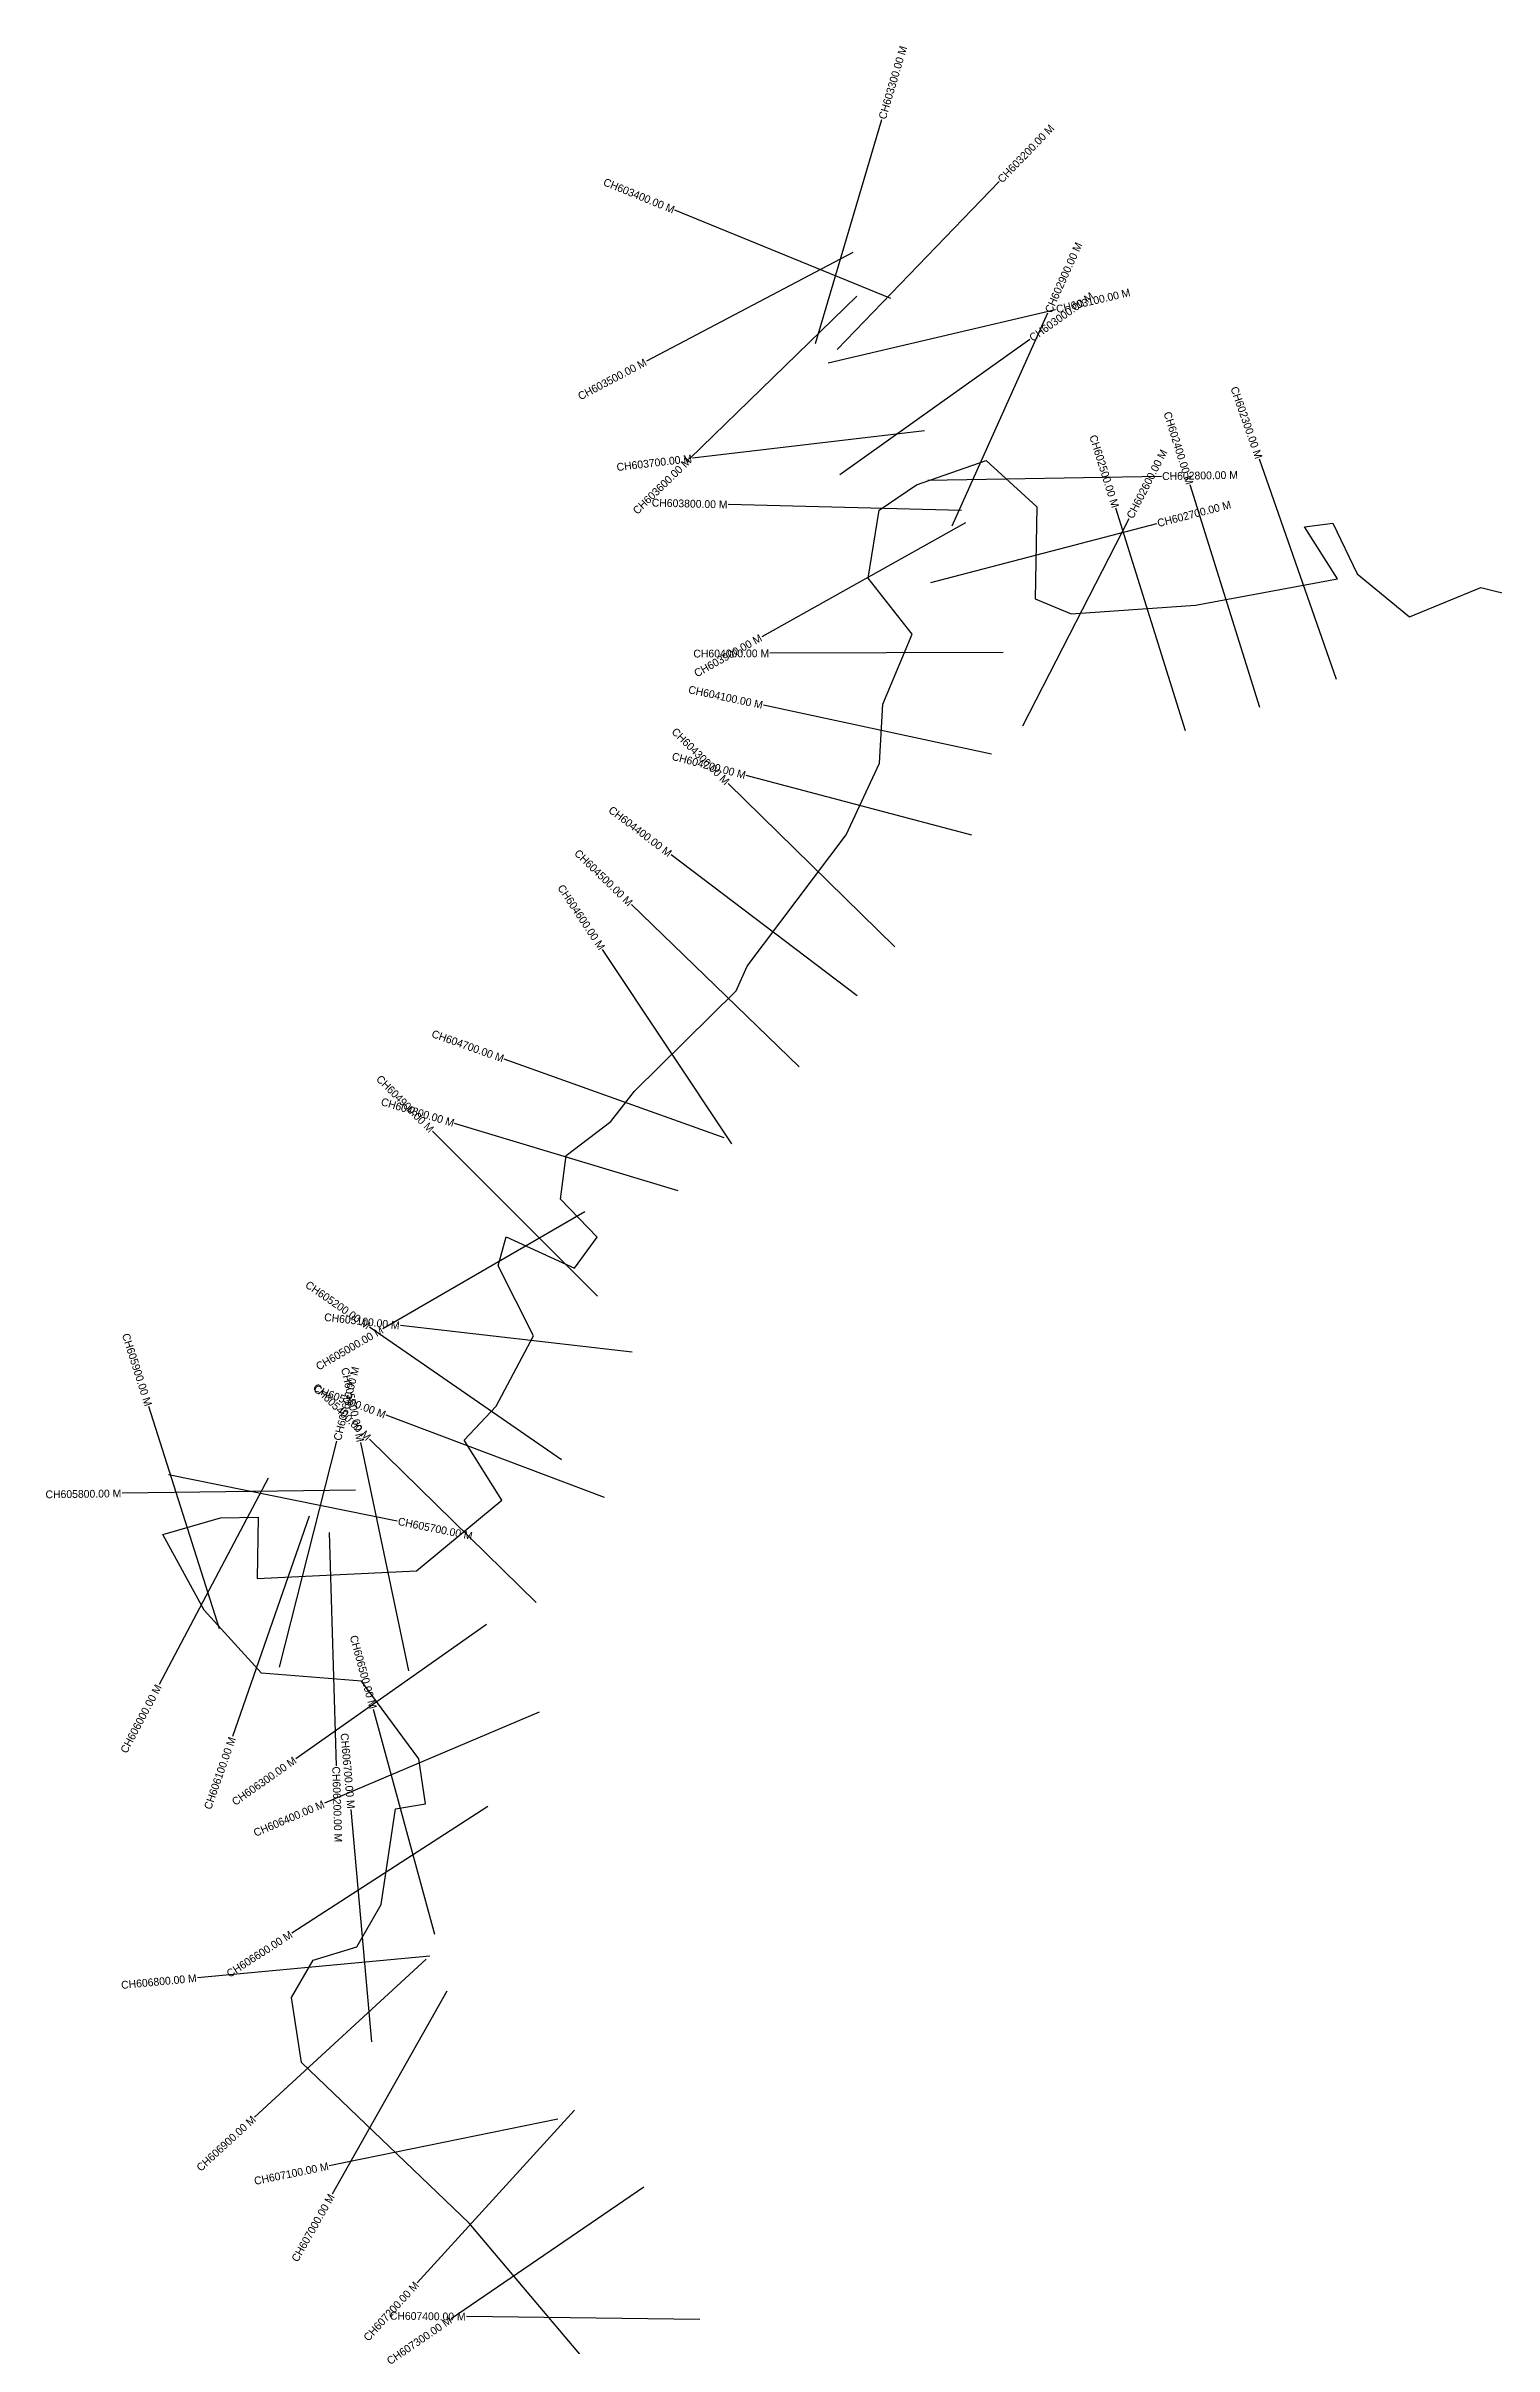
# Model space of a CAD drawing. Header units: metres. Extents: x 319599 to 325959, y 1825850 to 1831473.
# Drawn here: x 319599 to 321460, y 1828516 to 1831473 of the extents above; entities that cross this region are included whole.
import ezdxf
from ezdxf.enums import TextEntityAlignment as Align

# ---------------------------------------------------------------- set-up
doc = ezdxf.new("R2010")
doc.units = ezdxf.units.M
for name, color, linetype in [('CS', 134, 'Continuous'), ('CSMark', 6, 'Continuous'), ('village', 3, 'Continuous')]:
    doc.layers.add(name, color=color, linetype=linetype)

msp = doc.modelspace()

# ---------------------------------------------------------------- linework, layer by layer
at = {"layer": 'CS'}
for p, q in [((320587.8, 1831091.1), (320673, 1831378.7)), ((320615.6, 1831083.3), (320823.7, 1831299.3)), ((320684.8, 1831148.9), (320407, 1831262.2)), ((320635.7, 1831208), (320370.4, 1831068)), ((320640.9, 1831151.9), (320426, 1830942.6)), ((320604.2, 1831066), (320896.2, 1831134.5)), ((320763.5, 1830856.6), (320886.3, 1831130.4)), ((320619, 1830922.4), (320863.4, 1831096.4)), ((320727.8, 1830978.8), (320429.9, 1830943.4)), ((321257.4, 1830659.1), (321158.3, 1830942.2)), ((320732.3, 1830915), (321032.3, 1830920.3)), ((321158.9, 1830622.8), (321069.2, 1830909.1)), ((320775.6, 1830876), (320475.7, 1830883.7)), ((321063.5, 1830592.9), (320973.8, 1830879.2)), ((320780.5, 1830860.2), (320518.7, 1830713.9)), ((320736, 1830783.8), (321026.4, 1830859.4)), ((320854.1, 1830599.2), (320991.1, 1830866.1)), ((320829.2, 1830693.8), (320529.2, 1830692.6)), ((320814.2, 1830562.7), (320520.9, 1830625.7)), ((320689.6, 1830315), (320475.7, 1830525.3)), ((320788.8, 1830458.7), (320498.8, 1830535.4)), ((320641.2, 1830252.3), (320402.1, 1830433.5)), ((320566.7, 1830160.9), (320351.1, 1830369.5)), ((320480.2, 1830062), (320314.2, 1830311.9)), ((320470.2, 1830069.6), (320187.8, 1830170.8)), ((320307.6, 1829866.1), (320095.4, 1830078.2)), ((320411.3, 1830001.6), (320124, 1830088.2)), ((320291.3, 1829974.5), (320031.8, 1829824)), ((320261.3, 1829655.5), (320014.7, 1829826.4)), ((320352.3, 1829794.2), (320054.2, 1829828.2)), ((319821.7, 1829438.3), (319730.8, 1829724.2)), ((320316.7, 1829607.4), (320035.8, 1829712.9)), ((319899, 1829388.9), (319972.7, 1829679.8)), ((320065.3, 1829384.3), (320003.2, 1829677.8)), ((320228.7, 1829472.2), (320014.6, 1829682.3)), ((319884.1, 1829632), (319744, 1829366.7)), ((319756.3, 1829636.8), (320050.3, 1829577.1)), ((319996.5, 1829616.7), (319696.5, 1829612.6)), ((319937.1, 1829583), (319838.5, 1829299.7)), ((319962.7, 1829562.3), (319971.5, 1829262.4)), ((320165.1, 1829443.7), (319919.7, 1829271.2)), ((320232.7, 1829331.4), (319956.7, 1829214)), ((320098.6, 1829045.4), (320019.8, 1829334.8)), ((320166.8, 1829210), (319914.8, 1829047.2)), ((320017.5, 1828907.4), (319991, 1829206.2)), ((320092, 1829017.6), (319793.3, 1828989.5)), ((320087.3, 1829013.7), (319866.8, 1828810.4)), ((320114, 1828972.6), (319966.4, 1828711.5)), ((320256.7, 1828808), (319962.8, 1828747.9)), ((320277.9, 1828819.3), (320075.8, 1828597.6)), ((320367, 1828720.6), (320119.4, 1828551.2)), ((320439.1, 1828550.4), (320139.1, 1828554))]:
    msp.add_line(p, q, dxfattribs=at)
at = {"layer": 'village', "color": 3, "true_color": 0x00ff00}
msp.add_polyline3d([(320291.7, 1828497.6, 0), (320142.5, 1828674.3, 0), (319927.1, 1828880.9, 0), (319914.1, 1828964.3, 0), (319942.3, 1829012.5, 0), (319998.2, 1829029.4, 0), (320029.7, 1829084.1, 0), (320048.1, 1829206.8, 0), (320086.6, 1829213.3, 0), (320078, 1829271.2, 0), (320004.4, 1829371, 0), (319875.7, 1829381.2, 0), (319802, 1829462.2, 0), (319748.9, 1829559.5, 0), (319823.2, 1829581.1, 0), (319871.6, 1829582.1, 0), (319870.2, 1829503.2, 0), (320074.8, 1829512.9, 0), (320184.6, 1829603.7, 0), (320136.1, 1829681.1, 0), (320177.4, 1829724.7, 0), (320225.4, 1829814.9, 0), (320179.9, 1829904.9, 0), (320190, 1829942.3, 0), (320278.1, 1829902.1, 0), (320307.1, 1829942.1, 0), (320260.2, 1829990.8, 0), (320267.4, 1830046.9, 0), (320324.8, 1830090.7, 0), (320355, 1830129.8, 0), (320486, 1830258.7, 0), (320499.8, 1830290.3, 0), (320627.2, 1830459.3, 0), (320670.2, 1830551.5, 0), (320674.4, 1830627.2, 0), (320711.9, 1830717.2, 0), (320655.4, 1830789.3, 0), (320669.5, 1830876.6, 0), (320717.4, 1830909.1, 0), (320807.1, 1830940.5, 0), (320872.1, 1830880.8, 0), (320870, 1830762.6, 0), (320916.4, 1830743.5, 0), (321076.2, 1830754.3, 0), (321258.6, 1830788.4, 0), (321216.2, 1830855.2, 0), (321252.7, 1830859.8, 0), (321284.1, 1830794.7, 0), (321351.4, 1830739.5, 0), (321442.8, 1830777.1, 0), (321489.7, 1830765.5, 0)], dxfattribs=at)

# ---------------------------------------------------------------- texts
at = {"layer": 'CSMark'}
for s, rotation, p in [('CH603300.00 M', 73.4914, (320673.3, 1831379.7)), ('CH603200.00 M', 46.0569, (320824.4, 1831300)), ('CH602900.00 M', 65.8469, (320886.7, 1831131.3)), ('CH603000.00 M', 35.4552, (320864.2, 1831097)), ('CH603100.00 M', 13.1964, (320897.2, 1831134.7)), ('CH602600.00 M', 62.8337, (320991.5, 1830867)), ('CH602800.00 M', 1.005, (321033.3, 1830920.3)), ('CH602700.00 M', 14.5892, (321027.3, 1830859.6)), ('CH605600.00 M', 75.7822, (319972.9, 1829680.7)), ('CH605700.00 M', 348.5214, (320051.3, 1829576.9)), ('CH606200.00 M', 271.6847, (319971.6, 1829261.4))]:
    msp.add_text(s, height=10, rotation=rotation, dxfattribs=at).set_placement(p, align=Align.MIDDLE_LEFT)
for s, rotation, p in [('CH603400.00 M', 337.8188, (320406.1, 1831262.5)), ('CH603500.00 M', 27.8138, (320369.5, 1831067.6)), ('CH602300.00 M', 289.292, (321157.9, 1830943.2)), ('CH602400.00 M', 287.3991, (321068.9, 1830910)), ('CH602500.00 M', 287.3991, (320973.5, 1830880.1)), ('CH603700.00 M', 6.7625, (320428.9, 1830943.3)), ('CH603600.00 M', 44.2385, (320425.2, 1830941.9)), ('CH603800.00 M', 358.5237, (320474.7, 1830883.8)), ('CH604000.00 M', 0.2208, (320528.2, 1830692.6)), ('CH603900.00 M', 29.2055, (320517.8, 1830713.4)), ('CH604100.00 M', 347.8818, (320519.9, 1830625.9)), ('CH604300.00 M', 315.503, (320474.9, 1830526)), ('CH604200.00 M', 345.1739, (320497.8, 1830535.7)), ('CH604400.00 M', 322.8277, (320401.3, 1830434.1)), ('CH604500.00 M', 315.9307, (320350.4, 1830370.2)), ('CH604600.00 M', 303.5969, (320313.7, 1830312.7)), ('CH604700.00 M', 340.2881, (320186.8, 1830171.2)), ('CH604900.00 M', 315.0145, (320094.7, 1830078.9)), ('CH604800.00 M', 343.2285, (320123.1, 1830088.5)), ('CH605200.00 M', 325.2949, (320013.9, 1829826.9)), ('CH605100.00 M', 353.4992, (320053.2, 1829828.3)), ('CH605900.00 M', 287.6369, (319730.5, 1829725.1)), ('CH605000.00 M', 30.116, (320031, 1829823.5)), ('CH605400.00 M', 315.5437, (320013.9, 1829683)), ('CH605300.00 M', 339.4052, (320034.9, 1829713.3)), ('CH605500.00 M', 281.9374, (320003, 1829678.8)), ('CH605800.00 M', 0.7832, (319695.5, 1829612.5)), ('CH606500.00 M', 285.2466, (320019.5, 1829335.8)), ('CH606000.00 M', 62.1727, (319743.6, 1829365.8)), ('CH606100.00 M', 70.8129, (319838.2, 1829298.8)), ('CH606700.00 M', 275.0725, (319990.9, 1829207.2)), ('CH606300.00 M', 35.1128, (319918.9, 1829270.6)), ('CH606400.00 M', 23.0481, (319955.8, 1829213.6)), ('CH606600.00 M', 32.8712, (319914, 1829046.6)), ('CH606800.00 M', 5.3715, (319792.3, 1828989.4)), ('CH606900.00 M', 42.6782, (319866, 1828809.7)), ('CH607100.00 M', 11.5506, (319961.8, 1828747.7)), ('CH607000.00 M', 60.5199, (319965.9, 1828710.6)), ('CH607200.00 M', 47.6328, (320075.1, 1828596.9)), ('CH607300.00 M', 34.3785, (320118.6, 1828550.7)), ('CH607400.00 M', 359.3238, (320138.1, 1828554))]:
    msp.add_text(s, height=10, rotation=rotation, dxfattribs=at).set_placement(p, align=Align.MIDDLE_RIGHT)

doc.saveas('drawing.dxf')
